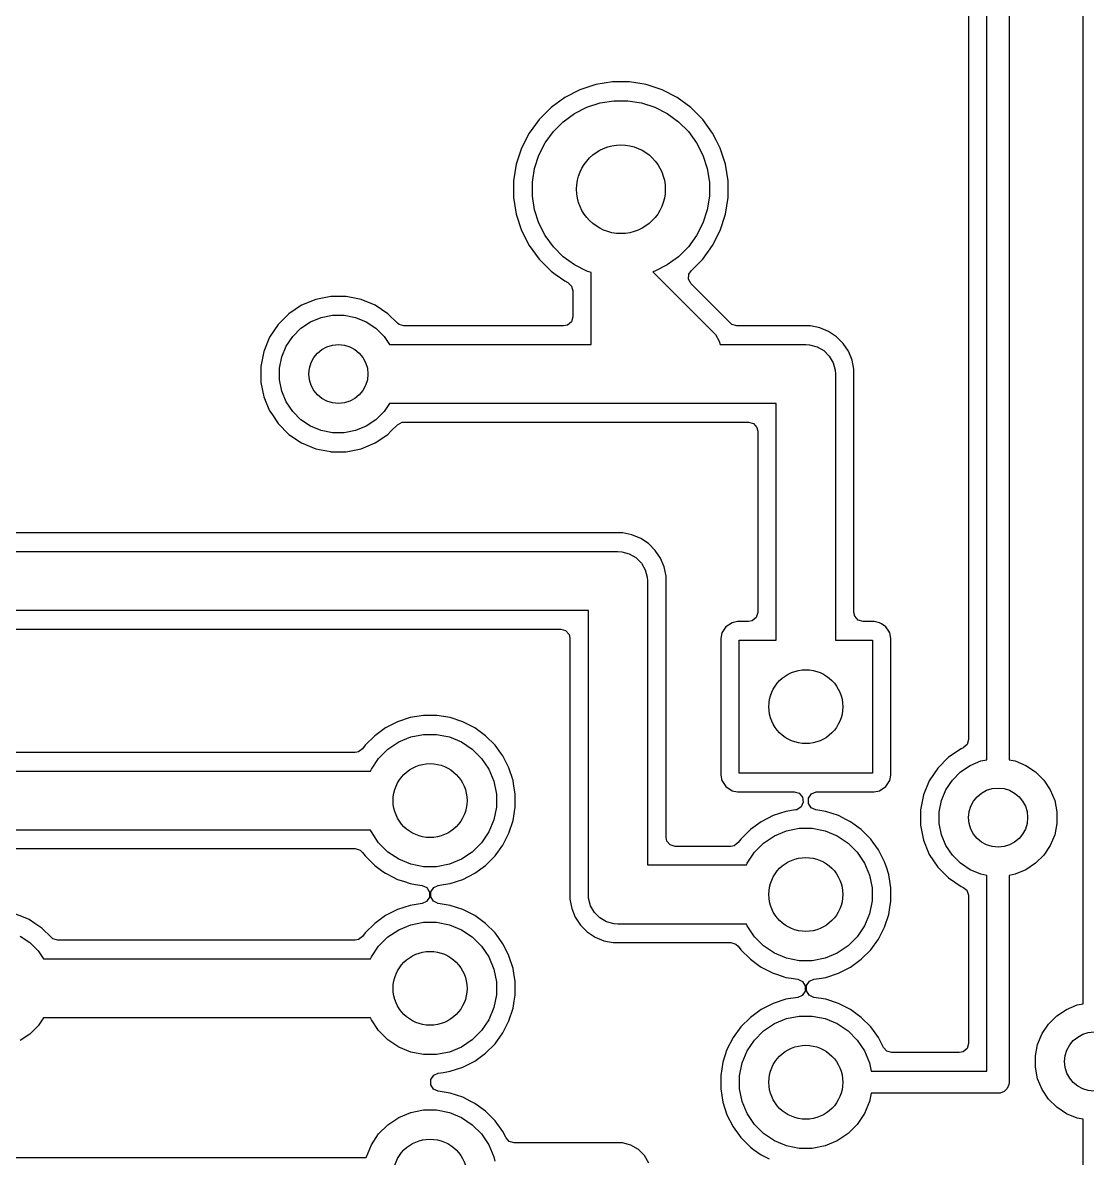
# Model space of a CAD drawing. Header units: millimetres. Extents: x 100.5 to 189.5, y -171.5 to -100.5.
# Drawn here: x 119.41 to 133.81, y -140.11 to -124.75 of the extents above; entities that cross this region are included whole.
import ezdxf

# ---------------------------------------------------------------- set-up
doc = ezdxf.new("R2010")
doc.units = ezdxf.units.MM
doc.layers.add('F.Cu', color=52, linetype='CONTINUOUS', true_color=0xb8bb26)

msp = doc.modelspace()

# ---------------------------------------------------------------- linework, layer by layer
at = {"layer": 'F.Cu', "linetype": 'CONTINUOUS'}
for p, q in [((132.1995, -116.587273), (132.1995, -134.445985)), ((132.45, -134.718091), (132.45, -116.64)), ((132.75, -116.79), (132.75, -134.718091)), ((133.75, -138.018091), (133.75, -117.91)), ((127.160339, -125.585215), (126.943196, -125.65577)), ((127.385838, -125.5495), (127.160339, -125.585215)), ((127.385843, -125.5495), (127.385838, -125.5495)), ((127.614157, -125.5495), (127.385843, -125.5495)), ((127.614162, -125.5495), (127.614157, -125.5495)), ((127.83966, -125.585215), (127.614162, -125.5495)), ((128.056803, -125.65577), (127.83966, -125.585215)), ((126.739771, -125.759421), (126.555061, -125.893622)), ((126.943196, -125.65577), (126.739771, -125.759421)), ((127.219866, -125.833156), (127.405849, -125.803699)), ((127.405849, -125.803699), (127.594151, -125.803699)), ((127.594151, -125.803699), (127.780134, -125.833156)), ((128.260228, -125.759421), (128.056803, -125.65577)), ((128.444937, -125.893621), (128.260228, -125.759421)), ((126.555061, -125.893622), (126.393622, -126.055061)), ((126.873002, -125.976832), (127.04078, -125.891345)), ((127.04078, -125.891345), (127.219866, -125.833156)), ((127.780134, -125.833156), (127.95922, -125.891345)), ((127.95922, -125.891345), (128.126998, -125.976832)), ((128.606379, -126.055063), (128.444937, -125.893621)), ((126.393622, -126.055061), (126.259421, -126.239771)), ((126.587513, -126.220662), (126.720662, -126.087513)), ((126.720662, -126.087513), (126.873002, -125.976832)), ((128.126998, -125.976832), (128.279338, -126.087513)), ((128.279338, -126.087513), (128.412487, -126.220662)), ((128.740579, -126.239772), (128.606379, -126.055063)), ((126.259421, -126.239771), (126.15577, -126.443196)), ((126.476832, -126.373002), (126.587513, -126.220662)), ((128.412487, -126.220662), (128.523168, -126.373002)), ((128.78955, -126.335884), (128.740579, -126.239772)), ((126.391345, -126.54078), (126.476832, -126.373002)), ((128.523168, -126.373002), (128.608655, -126.54078)), ((128.844229, -126.443196), (128.78955, -126.335884)), ((126.15577, -126.443196), (126.085215, -126.660339)), ((126.333156, -126.719866), (126.391345, -126.54078)), ((128.608655, -126.54078), (128.666844, -126.719866)), ((128.844229, -126.443198), (128.844229, -126.443196)), ((128.844231, -126.443201), (128.844229, -126.443198)), ((128.866098, -126.5105), (128.844231, -126.443201)), ((128.914784, -126.660339), (128.866098, -126.5105)), ((126.085215, -126.660339), (126.0495, -126.885837)), ((126.303699, -126.905849), (126.333156, -126.719866)), ((128.666844, -126.719866), (128.696301, -126.905849)), ((128.9505, -126.885837), (128.914784, -126.660339)), ((126.0495, -126.885837), (126.0495, -127.114162)), ((126.303699, -127.094151), (126.303699, -126.905849)), ((128.696301, -126.905849), (128.696301, -127.094151)), ((128.9505, -127.114162), (128.9505, -126.885837)), ((126.0495, -127.114162), (126.085215, -127.33966)), ((126.333156, -127.280134), (126.303699, -127.094151)), ((128.696301, -127.094151), (128.666844, -127.280134)), ((128.914784, -127.33966), (128.9505, -127.114162)), ((126.085215, -127.33966), (126.15577, -127.556803)), ((126.391345, -127.45922), (126.333156, -127.280134)), ((128.666844, -127.280134), (128.608655, -127.45922)), ((128.844231, -127.556799), (128.914784, -127.33966)), ((126.476832, -127.626998), (126.391345, -127.45922)), ((128.608655, -127.45922), (128.523168, -127.626998)), ((126.15577, -127.556803), (126.259421, -127.760228)), ((126.587513, -127.779338), (126.476832, -127.626998)), ((128.523168, -127.626998), (128.412487, -127.779338)), ((128.740579, -127.760228), (128.844231, -127.556799)), ((126.259421, -127.760228), (126.393621, -127.944937)), ((126.720662, -127.912487), (126.587513, -127.779338)), ((128.412487, -127.779338), (128.279338, -127.912487)), ((128.606379, -127.944937), (128.740579, -127.760228)), ((126.393621, -127.944937), (126.555063, -128.106379)), ((126.873002, -128.023168), (126.720662, -127.912487)), ((128.279338, -127.912487), (128.126998, -128.023168)), ((128.448312, -128.103004), (128.606379, -127.944937)), ((126.555063, -128.106379), (126.611456, -128.147351)), ((127.04078, -128.108655), (126.873002, -128.023168)), ((127.1, -128.127896), (127.04078, -128.108655)), ((127.95922, -128.108655), (127.932894, -128.117208)), ((128.126998, -128.023168), (127.95922, -128.108655)), ((128.419811, -128.147351), (128.448312, -128.103004)), ((126.611456, -128.147351), (126.739773, -128.24058)), ((126.739773, -128.24058), (126.781794, -128.26199)), ((126.781794, -128.26199), (126.83259, -128.309963)), ((127.1, -129.1), (127.1, -128.127896)), ((127.932894, -128.117208), (128.743043, -128.927357)), ((128.414827, -128.217043), (128.419811, -128.147351)), ((128.448312, -128.278366), (128.414827, -128.217043)), ((126.83259, -128.309963), (126.8495, -128.372475)), ((126.8495, -128.372475), (126.8495, -128.7255)), ((128.965477, -128.795531), (128.448312, -128.278366)), ((123.182403, -128.569058), (123.010342, -128.684024)), ((123.373579, -128.48987), (123.182403, -128.569058)), ((123.373587, -128.489868), (123.373579, -128.48987)), ((123.57653, -128.4495), (123.373587, -128.489868)), ((123.576535, -128.4495), (123.57653, -128.4495)), ((123.783465, -128.4495), (123.576535, -128.4495)), ((123.783469, -128.4495), (123.783465, -128.4495)), ((123.986412, -128.489868), (123.783469, -128.4495)), ((123.98642, -128.48987), (123.986412, -128.489868)), ((124.177598, -128.569059), (123.98642, -128.48987)), ((124.263626, -128.626541), (124.177598, -128.569059)), ((123.010342, -128.684024), (122.864024, -128.830342)), ((123.447772, -128.734448), (123.601586, -128.703852)), ((123.601586, -128.703852), (123.758414, -128.703852)), ((123.758414, -128.703852), (123.912228, -128.734448)), ((124.349657, -128.684024), (124.263626, -128.626541)), ((124.478814, -128.813181), (124.349657, -128.684024)), ((126.8495, -128.7255), (126.829815, -128.792539)), ((122.864024, -128.830342), (122.749058, -129.002403)), ((123.172485, -128.881592), (123.302883, -128.794463)), ((123.302883, -128.794463), (123.447772, -128.734448)), ((123.912228, -128.734448), (124.057117, -128.794463)), ((124.057117, -128.794463), (124.187515, -128.881592)), ((124.499456, -128.829815), (124.478814, -128.813181)), ((124.566495, -128.8495), (124.499456, -128.829815)), ((126.7255, -128.8495), (124.566495, -128.8495)), ((126.777011, -128.838294), (126.7255, -128.8495)), ((126.829815, -128.792539), (126.777011, -128.838294)), ((128.969347, -128.800246), (128.965477, -128.795531)), ((128.970071, -128.799651), (128.969347, -128.800246)), ((129.000779, -128.829815), (128.970071, -128.799651)), ((129.067818, -128.8495), (129.000779, -128.829815)), ((130.064069, -128.8495), (129.067818, -128.8495)), ((130.064071, -128.8495), (130.064069, -128.8495)), ((130.189738, -128.874497), (130.064071, -128.8495)), ((130.189744, -128.874499), (130.189738, -128.874497)), ((130.308124, -128.923533), (130.189744, -128.874499)), ((122.749058, -129.002403), (122.66987, -129.193579)), ((122.974463, -129.122883), (123.061592, -128.992485)), ((123.061592, -128.992485), (123.172485, -128.881592)), ((124.187515, -128.881592), (124.298408, -128.992485)), ((124.298408, -128.992485), (124.370247, -129.1)), ((128.743043, -128.927357), (128.777541, -128.966695)), ((128.777541, -128.966695), (128.829752, -129.057126)), ((130.308133, -128.923538), (130.308124, -128.923533)), ((130.414668, -128.994723), (130.308133, -128.923538)), ((130.414672, -128.994726), (130.414668, -128.994723)), ((130.505273, -129.085327), (130.414672, -128.994726)), ((122.914448, -129.267772), (122.974463, -129.122883)), ((124.370247, -129.1), (127.1, -129.1)), ((128.829752, -129.057126), (128.829752, -129.057127)), ((128.829752, -129.057127), (128.84124, -129.1)), ((128.84124, -129.1), (130, -129.1)), ((130, -129.1), (130.05221, -129.103422)), ((130.05221, -129.103422), (130.153073, -129.130448)), ((130.153073, -129.130448), (130.243505, -129.182659)), ((130.243505, -129.182659), (130.317341, -129.256495)), ((130.505276, -129.085331), (130.505273, -129.085327)), ((130.576461, -129.191866), (130.505276, -129.085331)), ((122.669868, -129.193587), (122.6295, -129.39653)), ((122.66987, -129.193579), (122.669868, -129.193587)), ((122.883852, -129.421586), (122.914448, -129.267772)), ((130.317341, -129.256495), (130.369552, -129.346927)), ((130.576464, -129.191872), (130.576461, -129.191866)), ((130.576465, -129.191873), (130.576464, -129.191872)), ((130.625501, -129.310256), (130.576465, -129.191873)), ((130.625501, -129.31026), (130.625501, -129.310256)), ((130.625502, -129.310261), (130.625501, -129.31026)), ((130.6505, -129.435928), (130.625502, -129.310261)), ((122.6295, -129.39653), (122.6295, -129.603469)), ((122.883852, -129.578414), (122.883852, -129.421586)), ((130.369552, -129.346927), (130.396578, -129.44779)), ((130.396578, -129.44779), (130.4, -129.5)), ((130.6505, -132.7255), (130.6505, -129.435928)), ((122.6295, -129.603469), (122.63185, -129.615281)), ((122.63185, -129.615281), (122.66987, -129.80642)), ((122.914448, -129.732228), (122.883852, -129.578414)), ((130.4, -129.5), (130.4, -133.1)), ((122.974463, -129.877117), (122.914448, -129.732228)), ((122.66987, -129.80642), (122.749059, -129.997598)), ((123.061592, -130.007515), (122.974463, -129.877117)), ((124.370247, -129.9), (124.298408, -130.007515)), ((129.6, -129.9), (124.370247, -129.9)), ((129.6, -133.1), (129.6, -129.9)), ((122.749059, -129.997598), (122.777665, -130.04041)), ((122.777665, -130.04041), (122.864024, -130.169657)), ((123.172485, -130.118408), (123.061592, -130.007515)), ((124.298408, -130.007515), (124.187515, -130.118408)), ((122.864024, -130.169657), (123.010342, -130.315975)), ((123.302883, -130.205537), (123.172485, -130.118408)), ((123.447772, -130.265552), (123.302883, -130.205537)), ((124.057117, -130.205537), (123.912228, -130.265552)), ((124.187515, -130.118408), (124.057117, -130.205537)), ((124.391132, -130.2745), (124.478814, -130.186819)), ((124.478814, -130.186819), (124.540137, -130.153334)), ((124.540137, -130.153334), (124.566495, -130.1505)), ((124.566495, -130.1505), (127.435931, -130.1505)), ((127.435931, -130.1505), (127.564069, -130.1505)), ((127.564069, -130.1505), (128.396131, -130.1505)), ((128.396131, -130.1505), (128.524269, -130.1505)), ((128.524269, -130.1505), (129.2255, -130.1505)), ((129.2255, -130.1505), (129.292539, -130.170185)), ((129.292539, -130.170185), (129.338294, -130.222989)), ((129.338294, -130.222989), (129.3495, -130.2745)), ((123.010342, -130.315975), (123.010345, -130.315977)), ((123.010345, -130.315977), (123.182402, -130.430941)), ((123.601586, -130.296148), (123.447772, -130.265552)), ((123.758414, -130.296148), (123.601586, -130.296148)), ((123.912228, -130.265552), (123.758414, -130.296148)), ((124.177598, -130.430941), (124.349655, -130.315977)), ((124.349655, -130.315977), (124.391132, -130.2745)), ((129.3495, -130.2745), (129.3495, -132.7255)), ((123.182402, -130.430941), (123.37358, -130.51013)), ((123.37358, -130.51013), (123.571945, -130.549587)), ((123.571945, -130.549587), (123.57653, -130.550499)), ((123.57653, -130.550499), (123.576534, -130.5505)), ((123.576534, -130.5505), (123.576535, -130.5505)), ((123.576535, -130.5505), (123.783466, -130.5505)), ((123.783466, -130.5505), (123.783467, -130.550499)), ((123.783467, -130.550499), (123.98642, -130.51013)), ((123.98642, -130.51013), (124.177598, -130.430941)), ((127.524069, -131.6495), (117.159618, -131.6495)), ((127.524071, -131.6495), (127.524069, -131.6495)), ((127.649738, -131.674497), (127.524071, -131.6495)), ((127.649744, -131.674499), (127.649738, -131.674497)), ((127.768124, -131.723533), (127.649744, -131.674499)), ((127.768133, -131.723538), (127.768124, -131.723533)), ((127.874668, -131.794723), (127.768133, -131.723538)), ((127.874672, -131.794726), (127.874668, -131.794723)), ((127.965273, -131.885327), (127.874672, -131.794726)), ((116.923075, -131.9), (127.46, -131.9)), ((127.46, -131.9), (127.51221, -131.903422)), ((127.51221, -131.903422), (127.613073, -131.930448)), ((127.613073, -131.930448), (127.703505, -131.982659)), ((127.965276, -131.885331), (127.965273, -131.885327)), ((128.036461, -131.991866), (127.965276, -131.885331)), ((127.703505, -131.982659), (127.777341, -132.056495)), ((127.777341, -132.056495), (127.829552, -132.146927)), ((128.036464, -131.991872), (128.036461, -131.991866)), ((128.036465, -131.991873), (128.036464, -131.991872)), ((128.085501, -132.110256), (128.036465, -131.991873)), ((127.829552, -132.146927), (127.856578, -132.24779)), ((127.856578, -132.24779), (127.86, -132.3)), ((128.085501, -132.11026), (128.085501, -132.110256)), ((128.085502, -132.110261), (128.085501, -132.11026)), ((128.1105, -132.235928), (128.085502, -132.110261)), ((128.1105, -135.7655), (128.1105, -132.235928)), ((127.86, -132.3), (127.86, -136.14)), ((127.06, -132.7), (116.923075, -132.7)), ((127.06, -136.54), (127.06, -132.7)), ((129.00226, -132.864033), (128.919399, -132.919399)), ((129.002264, -132.864032), (129.00226, -132.864033)), ((129.075323, -132.8495), (129.002264, -132.864032)), ((129.2255, -132.8495), (129.075323, -132.8495)), ((129.277011, -132.838294), (129.2255, -132.8495)), ((129.329815, -132.792539), (129.277011, -132.838294)), ((129.3495, -132.7255), (129.329815, -132.792539)), ((130.661706, -132.777011), (130.6505, -132.7255)), ((130.707461, -132.829815), (130.661706, -132.777011)), ((130.7745, -132.8495), (130.707461, -132.829815)), ((130.924674, -132.8495), (130.7745, -132.8495)), ((130.924677, -132.8495), (130.924674, -132.8495)), ((130.997735, -132.864032), (130.924677, -132.8495)), ((130.997739, -132.864033), (130.997735, -132.864032)), ((131.022616, -132.880655), (130.997739, -132.864033)), ((117.159618, -132.9505), (126.6855, -132.9505)), ((126.6855, -132.9505), (126.752539, -132.970185)), ((126.752539, -132.970185), (126.798294, -133.022989)), ((126.798294, -133.022989), (126.8095, -133.0745)), ((128.864032, -133.002264), (128.8495, -133.075321)), ((128.864033, -133.00226), (128.864032, -133.002264)), ((128.919399, -132.919399), (128.864033, -133.00226)), ((131.080601, -132.919399), (131.022616, -132.880655)), ((131.120969, -132.979815), (131.080601, -132.919399)), ((131.135966, -133.00226), (131.120969, -132.979815)), ((131.135967, -133.002264), (131.135966, -133.00226)), ((131.150499, -133.075321), (131.135967, -133.002264)), ((126.8095, -133.0745), (126.8095, -136.475931)), ((128.8495, -133.075321), (128.8495, -134.924678)), ((129.1, -134.9), (129.1, -133.1)), ((129.1, -133.1), (129.6, -133.1)), ((130.4, -133.1), (130.9, -133.1)), ((130.9, -133.1), (130.9, -134.9)), ((131.1505, -133.075323), (131.150499, -133.075321)), ((131.1505, -133.075326), (131.1505, -133.075323)), ((131.1505, -134.924674), (131.1505, -133.075326)), ((124.47836, -134.203788), (124.317002, -134.286006)), ((124.478363, -134.203787), (124.47836, -134.203788)), ((124.650589, -134.147829), (124.478363, -134.203787)), ((124.829449, -134.1195), (124.650589, -134.147829)), ((124.829454, -134.1195), (124.829449, -134.1195)), ((125.010546, -134.1195), (124.829454, -134.1195)), ((125.010551, -134.1195), (125.010546, -134.1195)), ((125.18941, -134.147829), (125.010551, -134.1195)), ((125.361636, -134.203787), (125.18941, -134.147829)), ((125.361639, -134.203788), (125.361636, -134.203787)), ((125.432491, -134.23989), (125.361639, -134.203788)), ((125.522994, -134.286004), (125.432491, -134.23989)), ((124.1705, -134.392445), (124.042445, -134.5205)), ((124.170505, -134.392441), (124.1705, -134.392445)), ((124.317002, -134.286006), (124.170505, -134.392441)), ((124.495743, -134.476271), (124.658744, -134.408754)), ((124.658744, -134.408754), (124.831785, -134.374334)), ((124.831785, -134.374334), (125.008215, -134.374334)), ((125.008215, -134.374334), (125.181256, -134.408754)), ((125.181256, -134.408754), (125.344257, -134.476271)), ((125.522996, -134.286005), (125.522994, -134.286004)), ((125.522997, -134.286006), (125.522996, -134.286005)), ((125.669494, -134.392441), (125.522997, -134.286006)), ((125.669499, -134.392445), (125.669494, -134.392441)), ((125.797554, -134.5205), (125.669499, -134.392445)), ((124.042441, -134.520505), (124.007655, -134.568385)), ((124.042445, -134.5205), (124.042441, -134.520505)), ((124.349046, -134.574291), (124.495743, -134.476271)), ((125.344257, -134.476271), (125.490954, -134.574291)), ((125.797558, -134.520505), (125.797554, -134.5205)), ((125.875707, -134.628069), (125.797558, -134.520505)), ((132.122956, -134.560544), (132.111216, -134.565408)), ((132.127011, -134.558779), (132.122956, -134.560544)), ((132.179815, -134.513024), (132.127011, -134.558779)), ((132.1995, -134.445985), (132.179815, -134.513024)), ((123.907337, -134.6195), (112.659618, -134.6195)), ((123.952326, -134.611051), (123.907337, -134.6195)), ((124.007655, -134.568385), (123.952326, -134.611051)), ((124.126271, -134.845743), (124.224291, -134.699046)), ((124.224291, -134.699046), (124.349046, -134.574291)), ((125.490954, -134.574291), (125.615709, -134.699046)), ((125.615709, -134.699046), (125.713729, -134.845743)), ((125.903996, -134.667006), (125.875707, -134.628069)), ((125.95774, -134.772484), (125.903996, -134.667006)), ((131.930344, -134.684022), (131.784024, -134.830342)), ((132.102395, -134.569062), (131.930344, -134.684022)), ((132.102402, -134.569059), (132.102395, -134.569062)), ((132.111216, -134.565408), (132.102402, -134.569059)), ((112.423075, -134.87), (124.116223, -134.87)), ((124.116223, -134.87), (124.126271, -134.845743)), ((125.713729, -134.845743), (125.781246, -135.008744)), ((125.986211, -134.82836), (125.95774, -134.772484)), ((125.986211, -134.828361), (125.986211, -134.82836)), ((126.042171, -135.000591), (125.986211, -134.828361)), ((131.784024, -134.830342), (131.669058, -135.002403)), ((132.092485, -134.881592), (132.222883, -134.794463)), ((132.222883, -134.794463), (132.367772, -134.734448)), ((132.367772, -134.734448), (132.45, -134.718091)), ((132.75, -134.718091), (132.832228, -134.734448)), ((132.832228, -134.734448), (132.977117, -134.794463)), ((132.977117, -134.794463), (133.107515, -134.881592)), ((125.781246, -135.008744), (125.815666, -135.181785)), ((126.054019, -135.075397), (126.042171, -135.000591)), ((128.8495, -134.924678), (128.864032, -134.997735)), ((128.864032, -134.997735), (128.864033, -134.997739)), ((128.864033, -134.997739), (128.882405, -135.025235)), ((130.9, -134.9), (129.1, -134.9)), ((131.080601, -135.080601), (131.135966, -134.99774)), ((131.135966, -134.99774), (131.1505, -134.924674)), ((131.669058, -135.002403), (131.58987, -135.193579)), ((131.894463, -135.122883), (131.981592, -134.992485)), ((131.981592, -134.992485), (132.092485, -134.881592)), ((133.107515, -134.881592), (133.218408, -134.992485)), ((133.218408, -134.992485), (133.305537, -135.122883)), ((126.0705, -135.179448), (126.054019, -135.075397)), ((128.882405, -135.025235), (128.919399, -135.080601)), ((128.919399, -135.080601), (129.00226, -135.135966)), ((129.00226, -135.135966), (129.002264, -135.135967)), ((129.002264, -135.135967), (129.075321, -135.150499)), ((129.075321, -135.150499), (129.075324, -135.1505)), ((129.075324, -135.1505), (129.842869, -135.1505)), ((129.842869, -135.1505), (129.909908, -135.170185)), ((129.909908, -135.170185), (129.955663, -135.222989)), ((130.077275, -135.179637), (130.141239, -135.151523)), ((130.141239, -135.151523), (130.157131, -135.1505)), ((130.157131, -135.1505), (130.924676, -135.1505)), ((130.924676, -135.1505), (130.924677, -135.150499)), ((130.924677, -135.150499), (130.99774, -135.135966)), ((130.99774, -135.135966), (131.080601, -135.080601)), ((131.834448, -135.267772), (131.894463, -135.122883)), ((133.305537, -135.122883), (133.365552, -135.267772)), ((125.815666, -135.181785), (125.815666, -135.358215)), ((126.0705, -135.360551), (126.0705, -135.179448)), ((129.965607, -135.292147), (129.936582, -135.355703)), ((129.955663, -135.222989), (129.965607, -135.292147)), ((130.037667, -135.307732), (130.038665, -135.237869)), ((130.074598, -135.367044), (130.037667, -135.307732)), ((130.038665, -135.237869), (130.077275, -135.179637)), ((131.589868, -135.193587), (131.5495, -135.39653)), ((131.58987, -135.193579), (131.589868, -135.193587)), ((131.803852, -135.421586), (131.834448, -135.267772)), ((133.365552, -135.267772), (133.396148, -135.421586)), ((125.815666, -135.358215), (125.781246, -135.531256)), ((126.042171, -135.539409), (126.056765, -135.447259)), ((126.056765, -135.447259), (126.0705, -135.360551)), ((129.55836, -135.473788), (129.397002, -135.556006)), ((129.558363, -135.473787), (129.55836, -135.473788)), ((129.730589, -135.417829), (129.558363, -135.473787)), ((129.862267, -135.396973), (129.730589, -135.417829)), ((129.877804, -135.393477), (129.862267, -135.396973)), ((129.936582, -135.355703), (129.877804, -135.393477)), ((130.137733, -135.396973), (130.074598, -135.367044)), ((130.26941, -135.417829), (130.137733, -135.396973)), ((130.441636, -135.473787), (130.26941, -135.417829)), ((130.441639, -135.473788), (130.441636, -135.473787)), ((130.5513, -135.529664), (130.441639, -135.473788)), ((131.5495, -135.39653), (131.5495, -135.603469)), ((131.803852, -135.578414), (131.803852, -135.421586)), ((133.396148, -135.421586), (133.396148, -135.578414)), ((125.781246, -135.531256), (125.713729, -135.694257)), ((125.986211, -135.711639), (126.042171, -135.539409)), ((129.397002, -135.556006), (129.250505, -135.662441)), ((130.602994, -135.556004), (130.5513, -135.529664)), ((130.602996, -135.556005), (130.602994, -135.556004)), ((130.602997, -135.556006), (130.602996, -135.556005)), ((130.749494, -135.662441), (130.602997, -135.556006)), ((131.5495, -135.603469), (131.589868, -135.806412)), ((131.834448, -135.732228), (131.803852, -135.578414)), ((133.396148, -135.578414), (133.365552, -135.732228)), ((124.116223, -135.67), (112.423075, -135.67)), ((124.126271, -135.694257), (124.116223, -135.67)), ((124.224291, -135.840954), (124.126271, -135.694257)), ((125.713729, -135.694257), (125.615709, -135.840954)), ((125.903996, -135.872994), (125.986211, -135.711639)), ((128.121706, -135.817011), (128.1105, -135.7655)), ((129.122441, -135.790505), (129.087655, -135.838385)), ((129.122445, -135.7905), (129.122441, -135.790505)), ((129.2505, -135.662445), (129.122445, -135.7905)), ((129.250505, -135.662441), (129.2505, -135.662445)), ((129.429046, -135.844291), (129.575743, -135.746271)), ((129.575743, -135.746271), (129.738744, -135.678754)), ((129.738744, -135.678754), (129.911785, -135.644334)), ((129.911785, -135.644334), (130.088215, -135.644334)), ((130.088215, -135.644334), (130.261256, -135.678754)), ((130.261256, -135.678754), (130.424257, -135.746271)), ((130.424257, -135.746271), (130.570954, -135.844291)), ((130.749499, -135.662445), (130.749494, -135.662441)), ((130.877554, -135.7905), (130.749499, -135.662445)), ((130.877558, -135.790505), (130.877554, -135.7905)), ((130.912344, -135.838385), (130.877558, -135.790505)), ((131.894463, -135.877117), (131.834448, -135.732228)), ((133.365552, -135.732228), (133.305537, -135.877117)), ((112.659618, -135.9205), (123.907337, -135.9205)), ((123.907337, -135.9205), (123.974376, -135.940185)), ((123.974376, -135.940185), (124.007655, -135.971615)), ((124.349046, -135.965709), (124.224291, -135.840954)), ((125.615709, -135.840954), (125.490954, -135.965709)), ((125.797553, -136.019501), (125.903996, -135.872994)), ((128.167461, -135.869815), (128.121706, -135.817011)), ((128.2345, -135.8895), (128.167461, -135.869815)), ((128.987337, -135.8895), (128.2345, -135.8895)), ((129.032326, -135.881051), (128.987337, -135.8895)), ((129.087655, -135.838385), (129.032326, -135.881051)), ((129.304291, -135.969046), (129.429046, -135.844291)), ((130.570954, -135.844291), (130.695709, -135.969046)), ((130.983996, -135.937006), (130.912344, -135.838385)), ((131.03774, -136.042484), (130.983996, -135.937006)), ((131.589868, -135.806412), (131.58987, -135.80642)), ((131.58987, -135.80642), (131.660753, -135.977547)), ((131.981592, -136.007515), (131.894463, -135.877117)), ((133.305537, -135.877117), (133.218408, -136.007515)), ((124.007655, -135.971615), (124.042441, -136.019494)), ((124.042441, -136.019494), (124.042445, -136.019499)), ((124.042445, -136.019499), (124.1705, -136.147554)), ((124.495743, -136.063729), (124.349046, -135.965709)), ((124.658744, -136.131246), (124.495743, -136.063729)), ((125.344257, -136.063729), (125.181256, -136.131246)), ((125.490954, -135.965709), (125.344257, -136.063729)), ((125.669501, -136.147553), (125.797553, -136.019501)), ((129.206271, -136.115743), (129.304291, -135.969046)), ((130.695709, -135.969046), (130.793729, -136.115743)), ((131.066211, -136.09836), (131.03774, -136.042484)), ((131.066212, -136.098363), (131.066211, -136.09836)), ((131.089376, -136.169657), (131.066212, -136.098363)), ((131.660753, -135.977547), (131.669059, -135.997598)), ((131.669059, -135.997598), (131.726541, -136.083626)), ((131.726541, -136.083626), (131.784024, -136.169657)), ((132.092485, -136.118408), (131.981592, -136.007515)), ((133.218408, -136.007515), (133.107515, -136.118408)), ((124.1705, -136.147554), (124.170505, -136.147558)), ((124.170505, -136.147558), (124.280511, -136.227481)), ((124.280511, -136.227481), (124.317006, -136.253996)), ((124.831785, -136.165666), (124.658744, -136.131246)), ((125.008215, -136.165666), (124.831785, -136.165666)), ((125.181256, -136.131246), (125.008215, -136.165666)), ((125.522994, -136.253996), (125.669501, -136.147553)), ((127.86, -136.14), (129.196223, -136.14)), ((129.196223, -136.14), (129.206271, -136.115743)), ((130.793729, -136.115743), (130.861246, -136.278744)), ((131.122171, -136.270591), (131.089376, -136.169657)), ((131.784024, -136.169657), (131.930342, -136.315975)), ((132.222883, -136.205537), (132.092485, -136.118408)), ((132.367772, -136.265552), (132.222883, -136.205537)), ((132.977117, -136.205537), (132.832228, -136.265552)), ((133.107515, -136.118408), (132.977117, -136.205537)), ((124.317006, -136.253996), (124.422484, -136.30774)), ((124.422484, -136.30774), (124.47836, -136.336211)), ((124.47836, -136.336211), (124.478363, -136.336212)), ((124.478363, -136.336212), (124.558742, -136.362328)), ((124.558742, -136.362328), (124.650591, -136.392171)), ((124.650591, -136.392171), (124.723639, -136.40374)), ((124.723639, -136.40374), (124.810678, -136.417527)), ((125.029321, -136.417527), (125.099425, -136.406422)), ((125.099425, -136.406422), (125.189409, -136.392171)), ((125.189409, -136.392171), (125.361639, -136.336211)), ((125.361639, -136.336211), (125.522994, -136.253996)), ((130.861246, -136.278744), (130.895666, -136.451785)), ((131.126845, -136.300104), (131.122171, -136.270591)), ((131.1505, -136.449448), (131.126845, -136.300104)), ((131.930342, -136.315975), (131.930345, -136.315977)), ((131.930345, -136.315977), (132.102402, -136.430941)), ((132.45, -136.281908), (132.367772, -136.265552)), ((132.45, -138.929999), (132.45, -136.281908)), ((132.832228, -136.265552), (132.75, -136.281908)), ((132.75, -136.281908), (132.75, -139.08)), ((124.810678, -136.417527), (124.873813, -136.447456)), ((124.873813, -136.447456), (124.910744, -136.506768)), ((124.910744, -136.506768), (124.909746, -136.576631)), ((124.929255, -136.573232), (124.930253, -136.50337)), ((124.930253, -136.50337), (124.968863, -136.445137)), ((124.968863, -136.445137), (125.029321, -136.417527)), ((126.8095, -136.475931), (126.8095, -136.604069)), ((127.063422, -136.59221), (127.06, -136.54)), ((130.895666, -136.451785), (130.895666, -136.628215)), ((131.1505, -136.630551), (131.1505, -136.449448)), ((132.102402, -136.430941), (132.122952, -136.439453)), ((132.122952, -136.439453), (132.177356, -136.483293)), ((132.177356, -136.483293), (132.199421, -136.549587)), ((132.199421, -136.549587), (132.1995, -136.554014)), ((132.1995, -136.554014), (132.1995, -138.555499)), ((124.650589, -136.687829), (124.478363, -136.743787)), ((124.810678, -136.662473), (124.650589, -136.687829)), ((124.871136, -136.634863), (124.810678, -136.662473)), ((124.909746, -136.576631), (124.871136, -136.634863)), ((124.966186, -136.632544), (124.929255, -136.573232)), ((125.029321, -136.662473), (124.966186, -136.632544)), ((125.18941, -136.687829), (125.029321, -136.662473)), ((125.361636, -136.743787), (125.18941, -136.687829)), ((126.8095, -136.604071), (126.809499, -136.604071)), ((126.809499, -136.604071), (126.834497, -136.729738)), ((126.8095, -136.604069), (126.8095, -136.604071)), ((127.090448, -136.693073), (127.063422, -136.59221)), ((127.142659, -136.783505), (127.090448, -136.693073)), ((130.895666, -136.628215), (130.861246, -136.801256)), ((131.136765, -136.717259), (131.1505, -136.630551)), ((119.422936, -136.848133), (119.30642, -136.79987)), ((119.497598, -136.879059), (119.422936, -136.848133)), ((124.317002, -136.826006), (124.170505, -136.932441)), ((124.47836, -136.743788), (124.317002, -136.826006)), ((124.478363, -136.743787), (124.47836, -136.743788)), ((125.361639, -136.743788), (125.361636, -136.743787)), ((125.4713, -136.799664), (125.361639, -136.743788)), ((125.522994, -136.826004), (125.4713, -136.799664)), ((125.522996, -136.826005), (125.522994, -136.826004)), ((125.522997, -136.826006), (125.522996, -136.826005)), ((125.669494, -136.932441), (125.522997, -136.826006)), ((126.834497, -136.729738), (126.834499, -136.729744)), ((126.834499, -136.729744), (126.883533, -136.848124)), ((126.883533, -136.848124), (126.883538, -136.848133)), ((126.883538, -136.848133), (126.954723, -136.954668)), ((127.216495, -136.857341), (127.142659, -136.783505)), ((127.306927, -136.909552), (127.216495, -136.857341)), ((130.861246, -136.801256), (130.793729, -136.964257)), ((131.066211, -136.981639), (131.122171, -136.809409)), ((131.122171, -136.809409), (131.136765, -136.717259)), ((119.57749, -136.932441), (119.497598, -136.879059)), ((119.669657, -136.994024), (119.57749, -136.932441)), ((119.798814, -137.123181), (119.669657, -136.994024)), ((124.1705, -136.932445), (124.042445, -137.0605)), ((124.170505, -136.932441), (124.1705, -136.932445)), ((124.349046, -137.114291), (124.495743, -137.016271)), ((124.495743, -137.016271), (124.658744, -136.948754)), ((124.658744, -136.948754), (124.831785, -136.914334)), ((124.831785, -136.914334), (125.008215, -136.914334)), ((125.008215, -136.914334), (125.181256, -136.948754)), ((125.181256, -136.948754), (125.344257, -137.016271)), ((125.344257, -137.016271), (125.490954, -137.114291)), ((125.669499, -136.932445), (125.669494, -136.932441)), ((125.797554, -137.0605), (125.669499, -136.932445)), ((126.954723, -136.954668), (126.954726, -136.954672)), ((126.954726, -136.954672), (127.045327, -137.045273)), ((127.40779, -136.936578), (127.306927, -136.909552)), ((127.46, -136.94), (127.40779, -136.936578)), ((129.196223, -136.94), (127.46, -136.94)), ((129.206271, -136.964257), (129.196223, -136.94)), ((129.304291, -137.110954), (129.206271, -136.964257)), ((130.793729, -136.964257), (130.695709, -137.110954)), ((130.983996, -137.142994), (131.066211, -136.981639)), ((119.377117, -137.104463), (119.507515, -137.191592)), ((119.819456, -137.139815), (119.798814, -137.123181)), ((119.886495, -137.1595), (119.819456, -137.139815)), ((123.907337, -137.1595), (119.886495, -137.1595)), ((123.952326, -137.151051), (123.907337, -137.1595)), ((124.007655, -137.108385), (123.952326, -137.151051)), ((124.042441, -137.060505), (124.007655, -137.108385)), ((124.042445, -137.0605), (124.042441, -137.060505)), ((124.224291, -137.239046), (124.349046, -137.114291)), ((125.490954, -137.114291), (125.615709, -137.239046)), ((125.797558, -137.060505), (125.797554, -137.0605)), ((125.843094, -137.123181), (125.797558, -137.060505)), ((125.903996, -137.207006), (125.843094, -137.123181)), ((127.045327, -137.045273), (127.045331, -137.045276)), ((127.045331, -137.045276), (127.151866, -137.116461)), ((127.151866, -137.116461), (127.151872, -137.116464)), ((127.151872, -137.116464), (127.151873, -137.116465)), ((127.151873, -137.116465), (127.270256, -137.165501)), ((127.270256, -137.165501), (127.27026, -137.165501)), ((127.27026, -137.165501), (127.270261, -137.165502)), ((127.270261, -137.165502), (127.395928, -137.1905)), ((129.429046, -137.235709), (129.304291, -137.110954)), ((130.695709, -137.110954), (130.570954, -137.235709)), ((130.877553, -137.289501), (130.983996, -137.142994)), ((119.507515, -137.191592), (119.618408, -137.302485)), ((119.618408, -137.302485), (119.690247, -137.41)), ((124.126271, -137.385743), (124.224291, -137.239046)), ((125.615709, -137.239046), (125.713729, -137.385743)), ((125.953786, -137.304723), (125.903996, -137.207006)), ((125.986211, -137.36836), (125.953786, -137.304723)), ((127.395928, -137.1905), (127.395931, -137.1905)), ((127.395931, -137.1905), (128.987337, -137.1905)), ((128.987337, -137.1905), (129.054376, -137.210185)), ((129.054376, -137.210185), (129.087655, -137.241615)), ((129.087655, -137.241615), (129.122441, -137.289494)), ((129.122441, -137.289494), (129.122445, -137.289499)), ((129.122445, -137.289499), (129.2505, -137.417554)), ((129.575743, -137.333729), (129.429046, -137.235709)), ((130.570954, -137.235709), (130.424257, -137.333729)), ((130.749501, -137.417553), (130.877553, -137.289501)), ((119.690247, -137.41), (124.116223, -137.41)), ((124.116223, -137.41), (124.126271, -137.385743)), ((125.713729, -137.385743), (125.781246, -137.548744)), ((125.986211, -137.368361), (125.986211, -137.36836)), ((126.042171, -137.540591), (125.986211, -137.368361)), ((129.2505, -137.417554), (129.250505, -137.417558)), ((129.250505, -137.417558), (129.366556, -137.501873)), ((129.738744, -137.401246), (129.575743, -137.333729)), ((129.911785, -137.435666), (129.738744, -137.401246)), ((130.088215, -137.435666), (129.911785, -137.435666)), ((130.261256, -137.401246), (130.088215, -137.435666)), ((130.424257, -137.333729), (130.261256, -137.401246)), ((130.602994, -137.523996), (130.749501, -137.417553)), ((125.781246, -137.548744), (125.815666, -137.721785)), ((126.052564, -137.606211), (126.042171, -137.540591)), ((126.0705, -137.719448), (126.052564, -137.606211)), ((129.366556, -137.501873), (129.397006, -137.523996)), ((129.397006, -137.523996), (129.502484, -137.57774)), ((129.502484, -137.57774), (129.55836, -137.606211)), ((129.55836, -137.606211), (129.558363, -137.606212)), ((129.558363, -137.606212), (129.601603, -137.620261)), ((129.601603, -137.620261), (129.730591, -137.662171)), ((130.269409, -137.662171), (130.441639, -137.606211)), ((130.441639, -137.606211), (130.602994, -137.523996)), ((125.815666, -137.721785), (125.815666, -137.898215)), ((126.0705, -137.900551), (126.0705, -137.719448)), ((129.730591, -137.662171), (129.803639, -137.67374)), ((129.803639, -137.67374), (129.890678, -137.687527)), ((129.890678, -137.687527), (129.953813, -137.717456)), ((129.953813, -137.717456), (129.990744, -137.776768)), ((129.990744, -137.776768), (129.989746, -137.846631)), ((130.009255, -137.843232), (130.010253, -137.77337)), ((130.010253, -137.77337), (130.048863, -137.715137)), ((130.048863, -137.715137), (130.109321, -137.687527)), ((130.109321, -137.687527), (130.179425, -137.676422)), ((130.179425, -137.676422), (130.269409, -137.662171)), ((125.815666, -137.898215), (125.781246, -138.071256)), ((126.057279, -137.984022), (126.0705, -137.900551)), ((129.890678, -137.932473), (129.730589, -137.957829)), ((129.951136, -137.904863), (129.890678, -137.932473)), ((129.989746, -137.846631), (129.951136, -137.904863)), ((130.046186, -137.902544), (130.009255, -137.843232)), ((130.109321, -137.932473), (130.046186, -137.902544)), ((130.26941, -137.957829), (130.109321, -137.932473)), ((125.781246, -138.071256), (125.713729, -138.234257)), ((125.986211, -138.251639), (126.042171, -138.079409)), ((126.042171, -138.079409), (126.057279, -137.984022)), ((129.397002, -138.096006), (129.250505, -138.202441)), ((129.55836, -138.013788), (129.397002, -138.096006)), ((129.558363, -138.013787), (129.55836, -138.013788)), ((129.730589, -137.957829), (129.558363, -138.013787)), ((130.441636, -138.013787), (130.26941, -137.957829)), ((130.441639, -138.013788), (130.441636, -138.013787)), ((130.5513, -138.069664), (130.441639, -138.013788)), ((130.602994, -138.096004), (130.5513, -138.069664)), ((130.602996, -138.096005), (130.602994, -138.096004)), ((130.602997, -138.096006), (130.602996, -138.096005)), ((130.749494, -138.202441), (130.602997, -138.096006)), ((133.392485, -138.181592), (133.522883, -138.094463)), ((133.522883, -138.094463), (133.667772, -138.034448)), ((133.667772, -138.034448), (133.75, -138.018091)), ((119.690247, -138.21), (119.618408, -138.317515)), ((124.116223, -138.21), (119.690247, -138.21)), ((124.126271, -138.234257), (124.116223, -138.21)), ((124.224291, -138.380954), (124.126271, -138.234257)), ((125.713729, -138.234257), (125.615709, -138.380954)), ((129.2505, -138.202445), (129.122445, -138.3305)), ((129.250505, -138.202441), (129.2505, -138.202445)), ((129.575743, -138.286271), (129.738744, -138.218754)), ((129.738744, -138.218754), (129.911785, -138.184334)), ((129.911785, -138.184334), (130.088215, -138.184334)), ((130.088215, -138.184334), (130.261256, -138.218754)), ((130.261256, -138.218754), (130.424257, -138.286271)), ((130.749499, -138.202445), (130.749494, -138.202441)), ((130.877554, -138.3305), (130.749499, -138.202445)), ((133.281592, -138.292485), (133.392485, -138.181592)), ((119.618408, -138.317515), (119.507515, -138.428408)), ((124.349046, -138.505709), (124.224291, -138.380954)), ((125.615709, -138.380954), (125.490954, -138.505709)), ((125.903996, -138.412994), (125.986211, -138.251639)), ((129.122441, -138.330505), (129.016006, -138.477002)), ((129.122445, -138.3305), (129.122441, -138.330505)), ((129.304291, -138.509046), (129.429046, -138.384291)), ((129.429046, -138.384291), (129.575743, -138.286271)), ((130.424257, -138.286271), (130.570954, -138.384291)), ((130.570954, -138.384291), (130.695709, -138.509046)), ((130.877558, -138.330505), (130.877554, -138.3305)), ((130.937489, -138.412994), (130.877558, -138.330505)), ((133.194463, -138.422883), (133.281592, -138.292485)), ((119.507515, -138.428408), (119.377117, -138.515537)), ((124.495743, -138.603729), (124.349046, -138.505709)), ((125.490954, -138.505709), (125.344257, -138.603729)), ((125.797553, -138.559501), (125.903996, -138.412994)), ((129.016006, -138.477002), (128.933788, -138.63836)), ((129.206271, -138.655743), (129.304291, -138.509046)), ((130.695709, -138.509046), (130.793729, -138.655743)), ((130.983996, -138.477006), (130.937489, -138.412994)), ((131.038767, -138.5845), (130.983996, -138.477006)), ((132.1995, -138.555499), (132.179815, -138.622538)), ((133.134448, -138.567772), (133.194463, -138.422883)), ((124.658744, -138.671246), (124.495743, -138.603729)), ((124.831785, -138.705666), (124.658744, -138.671246)), ((125.008215, -138.705666), (124.831785, -138.705666)), ((125.181256, -138.671246), (125.008215, -138.705666)), ((125.344257, -138.603729), (125.181256, -138.671246)), ((125.522994, -138.793996), (125.669501, -138.687553)), ((125.669501, -138.687553), (125.797553, -138.559501)), ((128.933787, -138.638363), (128.877829, -138.810589)), ((128.933788, -138.63836), (128.933787, -138.638363)), ((129.138754, -138.818744), (129.206271, -138.655743)), ((130.793729, -138.655743), (130.861246, -138.818744)), ((131.052674, -138.611794), (131.038767, -138.5845)), ((131.09612, -138.659814), (131.052674, -138.611794)), ((131.163159, -138.679499), (131.09612, -138.659814)), ((132.0755, -138.679499), (131.163159, -138.679499)), ((132.127011, -138.668293), (132.0755, -138.679499)), ((132.179815, -138.622538), (132.127011, -138.668293)), ((133.103852, -138.721586), (133.134448, -138.567772)), ((125.361639, -138.876211), (125.522994, -138.793996)), ((128.877829, -138.810589), (128.8495, -138.989448)), ((129.104334, -138.991785), (129.138754, -138.818744)), ((130.861246, -138.818744), (130.883376, -138.929999)), ((133.103852, -138.878414), (133.103852, -138.721586)), ((124.930253, -139.04337), (124.968863, -138.985137)), ((124.968863, -138.985137), (125.029321, -138.957527)), ((125.029321, -138.957527), (125.099425, -138.946422)), ((125.099425, -138.946422), (125.189409, -138.932171)), ((125.189409, -138.932171), (125.361639, -138.876211)), ((128.8495, -138.989448), (128.8495, -139.170551)), ((129.104334, -139.168215), (129.104334, -138.991785)), ((130.883376, -138.929999), (132.45, -138.929999)), ((133.134448, -139.032228), (133.103852, -138.878414)), ((124.929255, -139.113232), (124.930253, -139.04337)), ((124.966186, -139.172544), (124.929255, -139.113232)), ((125.029321, -139.202473), (124.966186, -139.172544)), ((128.8495, -139.170551), (128.877829, -139.34941)), ((129.138754, -139.341256), (129.104334, -139.168215)), ((132.72472, -139.163336), (132.683336, -139.20472)), ((132.747118, -139.109264), (132.72472, -139.163336)), ((132.75, -139.08), (132.747118, -139.109264)), ((133.194463, -139.177117), (133.134448, -139.032228)), ((125.18941, -139.227829), (125.029321, -139.202473)), ((125.361636, -139.283787), (125.18941, -139.227829)), ((125.361639, -139.283788), (125.361636, -139.283787)), ((125.4713, -139.339664), (125.361639, -139.283788)), ((130.883376, -139.229999), (130.861246, -139.341256)), ((132.6, -139.229999), (130.883376, -139.229999)), ((132.629254, -139.227118), (132.6, -139.229999)), ((132.629264, -139.227118), (132.629254, -139.227118)), ((132.683336, -139.20472), (132.629264, -139.227118)), ((133.281592, -139.307515), (133.194463, -139.177117)), ((133.392485, -139.418408), (133.281592, -139.307515)), ((124.658744, -139.488754), (124.831785, -139.454334)), ((124.831785, -139.454334), (125.008215, -139.454334)), ((125.008215, -139.454334), (125.181256, -139.488754)), ((125.522994, -139.366004), (125.4713, -139.339664)), ((125.522996, -139.366005), (125.522994, -139.366004)), ((125.522997, -139.366006), (125.522996, -139.366005)), ((125.669494, -139.472441), (125.522997, -139.366006)), ((125.669499, -139.472445), (125.669494, -139.472441)), ((125.797554, -139.6005), (125.669499, -139.472445)), ((128.877829, -139.34941), (128.933787, -139.521636)), ((129.206271, -139.504257), (129.138754, -139.341256)), ((130.861246, -139.341256), (130.793729, -139.504257)), ((133.522883, -139.505537), (133.392485, -139.418408)), ((124.349046, -139.654291), (124.495743, -139.556271)), ((124.495743, -139.556271), (124.658744, -139.488754)), ((125.181256, -139.488754), (125.344257, -139.556271)), ((125.344257, -139.556271), (125.490954, -139.654291)), ((125.797558, -139.600505), (125.797554, -139.6005)), ((125.903993, -139.747001), (125.797558, -139.600505)), ((128.933787, -139.521636), (128.933788, -139.521639)), ((128.933788, -139.521639), (129.016006, -139.682997)), ((129.304291, -139.650954), (129.206271, -139.504257)), ((130.793729, -139.504257), (130.695709, -139.650954)), ((133.667772, -139.565552), (133.522883, -139.505537)), ((133.75, -139.581908), (133.667772, -139.565552)), ((133.75, -141.47), (133.75, -139.581908)), ((124.126271, -139.925743), (124.224291, -139.779046)), ((124.224291, -139.779046), (124.349046, -139.654291)), ((125.490954, -139.654291), (125.615709, -139.779046)), ((125.615709, -139.779046), (125.713729, -139.925743)), ((125.903994, -139.747003), (125.903993, -139.747001)), ((125.903996, -139.747006), (125.903994, -139.747003)), ((125.947198, -139.831795), (125.903996, -139.747006)), ((129.016006, -139.682997), (129.122441, -139.829494)), ((129.429046, -139.775709), (129.304291, -139.650954)), ((129.575743, -139.873729), (129.429046, -139.775709)), ((130.570954, -139.775709), (130.424257, -139.873729)), ((130.695709, -139.650954), (130.570954, -139.775709)), ((124.058754, -140.088744), (124.126271, -139.925743)), ((125.713729, -139.925743), (125.781246, -140.088744)), ((125.990644, -139.879815), (125.947198, -139.831795)), ((126.057683, -139.8995), (125.990644, -139.879815)), ((127.519306, -139.8995), (126.057683, -139.8995)), ((127.519309, -139.8995), (127.519306, -139.8995)), ((127.633886, -139.930201), (127.519309, -139.8995)), ((127.736613, -139.989511), (127.633886, -139.930201)), ((129.122441, -139.829494), (129.122445, -139.829499)), ((129.122445, -139.829499), (129.2505, -139.957554)), ((129.738744, -139.941246), (129.575743, -139.873729)), ((130.424257, -139.873729), (130.261256, -139.941246)), ((124.056515, -140.1), (124.058754, -140.088744)), ((125.781246, -140.088744), (125.793431, -140.15)), ((127.820489, -140.073387), (127.736613, -139.989511)), ((127.879799, -140.176114), (127.820489, -140.073387)), ((129.2505, -139.957554), (129.250505, -139.957558)), ((129.250505, -139.957558), (129.294488, -139.989513)), ((129.294488, -139.989513), (129.397006, -140.063996)), ((129.397006, -140.063996), (129.502484, -140.11774)), ((129.911785, -139.975666), (129.738744, -139.941246)), ((130.088215, -139.975666), (129.911785, -139.975666)), ((130.261256, -139.941246), (130.088215, -139.975666)), ((117.58, -140.1), (124.056515, -140.1))]:
    msp.add_line(p, q, dxfattribs=at)
at = {"layer": 'F.Cu'}
for centre, radius in [((127.5, -127), 0.6), ((127.5, -127), 0.6), ((123.68, -129.5), 0.4), ((123.68, -129.5), 0.4), ((130, -134), 0.5), ((130, -134), 0.5), ((124.92, -135.27), 0.5), ((124.92, -135.27), 0.5), ((132.6, -135.5), 0.4), ((132.6, -135.5), 0.4), ((130, -136.54), 0.5), ((130, -136.54), 0.5), ((124.92, -137.81), 0.5), ((124.92, -137.81), 0.5), ((133.9, -138.8), 0.4), ((133.9, -138.8), 0.4), ((130, -139.08), 0.5), ((130, -139.08), 0.5), ((124.92, -140.35), 0.5), ((124.92, -140.35), 0.5)]:
    msp.add_circle(centre, radius, dxfattribs=at)

doc.saveas('drawing.dxf')
